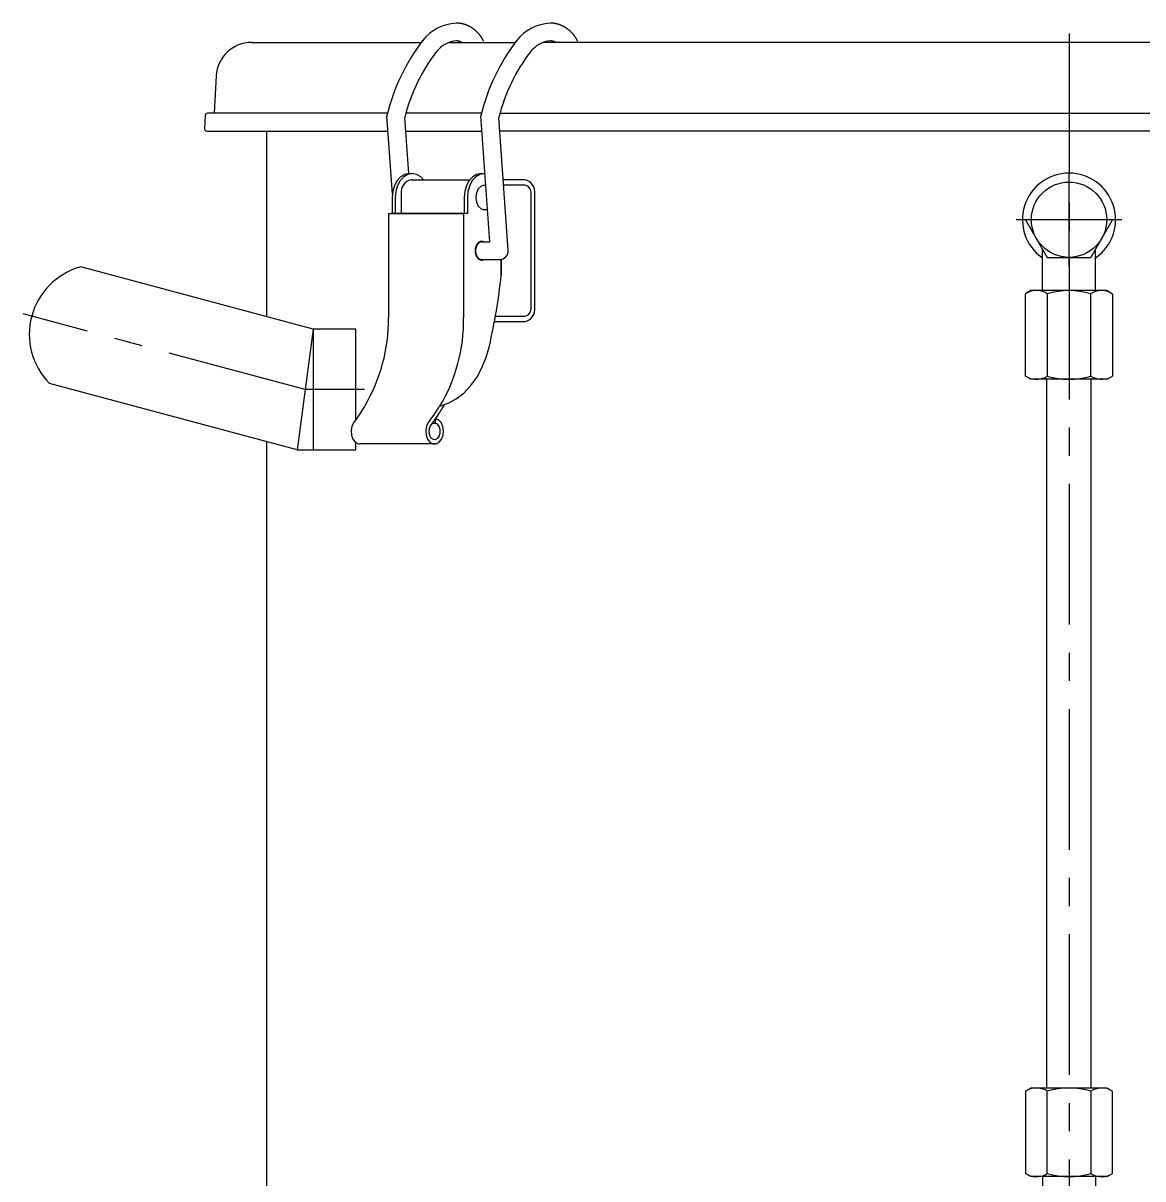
# Model space of a CAD drawing. Extents: x -248 to 845, y -890 to 199.
# Drawn here: x -235.9 to 16.7, y -583.5 to -322.7 of the extents above; entities that cross this region are included whole.
import ezdxf

# ---------------------------------------------------------------- set-up
doc = ezdxf.new("R2010")
doc.units = 0
doc.linetypes.add('CENTER', pattern=[50.8, 31.75, -6.35, 6.35, -6.35])
doc.layers.get('0').update_dxf_attribs({"linetype": 'CONTINUOUS'})
doc.layers.add('CENTER', color=1, linetype='CONTINUOUS')

msp = doc.modelspace()

# ---------------------------------------------------------------- linework, layer by layer
at = {"color": 7, "linetype": 'CONTINUOUS'}
for p, q in [((-184.36, -327.08), (-146.09, -327.08)), ((-139.78, -327.08), (-124.88, -327.08)), ((118.56, -327.08), (-118.56, -327.08)), ((-192.35, -334.66), (-192.79, -343.08)), ((-194.82, -343.56), (-194.97, -346.56)), ((-153.7, -343.08), (-194.32, -343.08)), ((-152.59, -361.27), (-153.84, -343.66)), ((-148.91, -356.68), (-149.81, -344)), ((-132.49, -343.08), (-149.57, -343.08)), ((-130.6, -372.08), (-132.63, -343.66)), ((-126.46, -373.94), (-128.6, -344)), ((-128.36, -343.08), (128.36, -343.08)), ((-194.47, -347.08), (-153.6, -347.08)), ((-180.9, -389), (-180.9, -347.08)), ((-149.59, -347.08), (-132.39, -347.08)), ((128.38, -347.08), (-128.38, -347.08)), ((-148.85, -356.68), (-148.14, -356.68)), ((-132.58, -356.68), (-131.88, -356.68)), ((-148.35, -358.08), (-135.15, -358.08)), ((-131.88, -359.33), (-131.51, -359.33)), ((-122.75, -358.08), (-127.59, -358.08)), ((-122.75, -359.28), (-127.51, -359.28)), ((-152.66, -362.08), (-152.66, -365.68)), ((-152.66, -362.08), (-152.66, -365.68)), ((-151.96, -362.08), (-151.96, -365.68)), ((-151.96, -362.08), (-151.96, -365.68)), ((-150.61, -361.28), (-150.61, -365.68)), ((-136.4, -362.08), (-136.4, -365.68)), ((-136.4, -362.08), (-136.4, -365.68)), ((-135.69, -362.08), (-135.69, -365.68)), ((-135.69, -362.08), (-135.69, -365.68)), ((-121.34, -386.88), (-121.34, -361.28)), ((-120.49, -386.88), (-120.49, -361.28)), ((-131.12, -364.83), (-131.88, -364.83)), ((-153.51, -365.68), (-136.54, -365.68)), ((-153.51, -365.68), (-153.51, -389.23)), ((-135.69, -365.68), (-152.99, -365.68)), ((-135.69, -365.68), (-136.54, -365.68)), ((-136.54, -365.68), (-136.54, -389.23)), ((-9.81, -367.08), (-4.91, -375.58)), ((4.91, -375.58), (9.81, -367.08)), ((-132.44, -372.08), (-130.6, -372.08)), ((-6, -383.08), (-6, -373.69)), ((6, -383.08), (6, -373.69)), ((-170.48, -391.8), (-222.91, -377.75)), ((-132.44, -376.08), (-128.46, -376.08)), ((-128.06, -376.04), (-128.06, -379.68)), ((-128.06, -379.68), (-128.06, -376.04)), ((-4.91, -375.58), (4.91, -375.58)), ((-8.58, -383.08), (-9.81, -383.8)), ((8.58, -383.08), (-8.58, -383.08)), ((8.58, -383.08), (9.81, -383.8)), ((-9.81, -402.37), (-9.81, -383.8)), ((-4.91, -383.8), (-4.91, -402.37)), ((4.91, -402.37), (4.91, -383.8)), ((9.81, -383.8), (9.81, -402.37)), ((-129.58, -390.08), (-122.75, -390.08)), ((-129.36, -388.88), (-122.75, -388.88)), ((-170.48, -391.8), (-174.06, -419)), ((-160.88, -391.8), (-170.48, -391.8)), ((-170.48, -391.8), (-170.48, -419)), ((-160.88, -412.17), (-160.88, -391.8)), ((-174.06, -419), (-229.95, -404.02)), ((-8.58, -403.08), (-9.81, -402.37)), ((8.58, -403.08), (-8.58, -403.08)), ((-5, -562.98), (-5, -403.08)), ((5, -562.98), (5, -403.08)), ((8.58, -403.08), (9.81, -402.37)), ((-158.86, -409.14), (-158.79, -409.14)), ((-158.86, -409.14), (-158.79, -409.14)), ((-141.89, -409.14), (-141.96, -409.14)), ((-159.66, -410.44), (-161.34, -412.82)), ((-142.83, -410.44), (-144.51, -412.82)), ((-142.33, -411.15), (-144.01, -413.52)), ((-143.63, -412.99), (-142.97, -412.99)), ((-142.92, -411.99), (-142.97, -412.99)), ((-142.92, -411.99), (-142.92, -411.99)), ((-180.9, -833.98), (-180.9, -417.16)), ((-174.06, -419), (-160.88, -419)), ((-160.88, -419), (-160.88, -417.33)), ((-143.08, -417.68), (-159.91, -417.68)), ((-143.08, -417.68), (-159.91, -417.68)), ((-8.58, -562.98), (-9.81, -563.7)), ((8.58, -562.98), (-8.58, -562.98)), ((8.58, -562.98), (9.81, -563.7)), ((-9.81, -563.7), (-9.81, -582.27)), ((-4.91, -582.27), (-4.91, -563.7)), ((4.91, -563.7), (4.91, -582.27)), ((9.81, -582.27), (9.81, -563.7)), ((-8.58, -582.98), (-9.81, -582.27)), ((8.58, -582.98), (-8.58, -582.98)), ((-6, -582.98), (-6, -592.37)), ((6, -582.98), (6, -592.37)), ((8.58, -582.98), (9.81, -582.27))]:
    msp.add_line(p, q, dxfattribs=at)
at = {"color": 7, "linetype": 'CONTINUOUS', "flags": 128}
for points in [[(-148.85, -356.68), (-149.83, -356.87), (-150.76, -357.41), (-151.55, -358.26), (-152.15, -359.38), (-152.53, -360.69), (-152.66, -362.08)], [(-145.57, -358.08), (-146.23, -357.41), (-147.15, -356.87), (-148.14, -356.68), (-149.13, -356.87), (-150.05, -357.41), (-150.84, -358.26), (-151.45, -359.38), (-151.83, -360.69), (-151.96, -362.08)], [(-132.58, -356.68), (-133.57, -356.87), (-134.49, -357.41), (-135.28, -358.26), (-135.89, -359.38), (-136.27, -360.69), (-136.4, -362.08)], [(-131.7, -356.72), (-131.88, -356.68), (-132.86, -356.87), (-133.78, -357.41), (-134.58, -358.26), (-135.18, -359.38), (-135.56, -360.69), (-135.69, -362.08)], [(-131.88, -359.33), (-132.62, -359.54), (-133.25, -360.14), (-133.67, -361.03), (-133.82, -362.08), (-133.67, -363.14), (-133.25, -364.03), (-132.62, -364.62), (-131.88, -364.83)], [(-141.89, -409.14), (-140.01, -408.51), (-138.21, -407.53), (-136.51, -406.21), (-134.97, -404.58), (-133.59, -402.66), (-132.41, -400.5), (-131.45, -398.13), (-130.73, -395.6)], [(-161.34, -412.82), (-161.75, -413.66), (-161.92, -414.65), (-161.84, -415.67), (-161.51, -416.58), (-160.97, -417.26), (-160.29, -417.63), (-159.91, -417.68)], [(-144.51, -412.82), (-144.92, -413.66), (-145.09, -414.65), (-145.01, -415.67), (-144.68, -416.58), (-144.14, -417.26), (-143.46, -417.63), (-142.74, -417.64), (-142.06, -417.29), (-141.51, -416.62), (-141.17, -415.72), (-141.07, -414.71), (-141.23, -413.71), (-141.63, -412.86), (-142.22, -412.26), (-142.92, -411.99)], [(-144.01, -413.52), (-144.3, -414.17), (-144.39, -414.92), (-144.25, -415.66), (-143.92, -416.26), (-143.44, -416.61), (-142.9, -416.66), (-142.39, -416.4), (-142, -415.87), (-141.8, -415.16), (-141.81, -414.4), (-142.04, -413.71), (-142.45, -413.21), (-142.97, -412.99)]]:
    msp.add_lwpolyline(points, dxfattribs=at)
at = {"color": 7, "linetype": 'CONTINUOUS'}
for points in [[(-132.04, -326.8, 0), (-132.07, -326.74, 0), (-132.1, -326.68, 0), (-132.13, -326.62, 0), (-132.16, -326.57, 0), (-132.19, -326.51, 0), (-132.22, -326.46, 0), (-132.25, -326.4, 0), (-132.28, -326.35, 0), (-132.31, -326.29, 0), (-132.34, -326.24, 0), (-132.38, -326.18, 0), (-132.41, -326.13, 0), (-132.44, -326.07, 0), (-132.48, -326.02, 0), (-132.51, -325.97, 0), (-132.55, -325.92, 0), (-132.59, -325.86, 0), (-132.62, -325.81, 0), (-132.66, -325.76, 0), (-132.69, -325.71, 0), (-132.73, -325.66, 0), (-132.77, -325.61, 0), (-132.81, -325.56, 0), (-132.84, -325.5, 0), (-132.88, -325.45, 0), (-132.92, -325.41, 0), (-132.96, -325.36, 0), (-133, -325.31, 0), (-133.04, -325.26, 0), (-133.08, -325.21, 0), (-133.12, -325.17, 0), (-133.16, -325.12, 0), (-133.2, -325.07, 0), (-133.25, -325.02, 0), (-133.29, -324.98, 0), (-133.33, -324.93, 0), (-133.37, -324.89, 0), (-133.41, -324.84, 0), (-133.46, -324.8, 0), (-133.5, -324.75, 0), (-133.55, -324.71, 0), (-133.59, -324.67, 0), (-133.64, -324.62, 0), (-133.68, -324.58, 0), (-133.73, -324.54, 0), (-133.77, -324.5, 0), (-133.82, -324.46, 0), (-133.86, -324.42, 0), (-133.91, -324.38, 0), (-133.96, -324.34, 0), (-134, -324.3, 0), (-134.05, -324.26, 0), (-134.1, -324.22, 0), (-134.15, -324.18, 0), (-134.2, -324.14, 0), (-134.25, -324.11, 0), (-134.29, -324.07, 0), (-134.34, -324.03, 0), (-134.39, -324, 0), (-134.44, -323.96, 0), (-134.49, -323.93, 0), (-134.54, -323.89, 0), (-134.59, -323.86, 0), (-134.65, -323.83, 0), (-134.7, -323.79, 0), (-134.75, -323.76, 0), (-134.8, -323.73, 0), (-134.85, -323.7, 0), (-134.9, -323.67, 0), (-134.96, -323.63, 0), (-135.01, -323.6, 0), (-135.06, -323.57, 0), (-135.11, -323.55, 0), (-135.17, -323.52, 0), (-135.22, -323.49, 0), (-135.27, -323.46, 0), (-135.33, -323.43, 0), (-135.38, -323.41, 0), (-135.44, -323.38, 0), (-135.49, -323.36, 0), (-135.54, -323.33, 0), (-135.6, -323.31, 0), (-135.66, -323.28, 0), (-135.71, -323.26, 0), (-135.76, -323.23, 0), (-135.82, -323.21, 0), (-135.88, -323.19, 0), (-135.93, -323.17, 0), (-135.99, -323.15, 0), (-136.04, -323.12, 0), (-136.1, -323.11, 0), (-136.16, -323.08, 0), (-136.21, -323.07, 0), (-136.27, -323.05, 0), (-136.33, -323.03, 0), (-136.38, -323.01, 0), (-136.44, -323, 0), (-136.5, -322.98, 0), (-136.56, -322.96, 0), (-136.61, -322.95, 0), (-136.67, -322.93, 0), (-136.73, -322.92, 0), (-136.79, -322.9, 0), (-136.84, -322.89, 0), (-136.9, -322.88, 0), (-136.96, -322.87, 0), (-137.02, -322.85, 0), (-137.08, -322.84, 0), (-137.14, -322.83, 0), (-137.19, -322.82, 0), (-137.25, -322.81, 0), (-137.31, -322.8, 0), (-137.37, -322.8, 0), (-137.43, -322.79, 0), (-137.49, -322.78, 0), (-137.55, -322.77, 0), (-137.61, -322.77, 0), (-137.66, -322.76, 0), (-137.72, -322.76, 0), (-137.78, -322.75, 0), (-137.84, -322.75, 0), (-137.9, -322.74, 0), (-137.96, -322.74, 0), (-138.02, -322.74, 0), (-138.08, -322.74, 0), (-138.14, -322.74, 0), (-138.2, -322.74, 0), (-138.26, -322.73, 0)], [(-110.83, -326.8, 0), (-110.85, -326.74, 0), (-110.88, -326.68, 0), (-110.91, -326.62, 0), (-110.94, -326.57, 0), (-110.97, -326.51, 0), (-111, -326.46, 0), (-111.04, -326.4, 0), (-111.07, -326.35, 0), (-111.1, -326.29, 0), (-111.13, -326.24, 0), (-111.17, -326.18, 0), (-111.2, -326.13, 0), (-111.23, -326.07, 0), (-111.27, -326.02, 0), (-111.3, -325.97, 0), (-111.34, -325.92, 0), (-111.37, -325.86, 0), (-111.41, -325.81, 0), (-111.44, -325.76, 0), (-111.48, -325.71, 0), (-111.52, -325.66, 0), (-111.55, -325.61, 0), (-111.59, -325.56, 0), (-111.63, -325.5, 0), (-111.67, -325.45, 0), (-111.71, -325.41, 0), (-111.75, -325.36, 0), (-111.79, -325.31, 0), (-111.83, -325.26, 0), (-111.87, -325.21, 0), (-111.91, -325.17, 0), (-111.95, -325.12, 0), (-111.99, -325.07, 0), (-112.03, -325.02, 0), (-112.07, -324.98, 0), (-112.12, -324.93, 0), (-112.16, -324.89, 0), (-112.2, -324.84, 0), (-112.25, -324.8, 0), (-112.29, -324.75, 0), (-112.33, -324.71, 0), (-112.38, -324.67, 0), (-112.42, -324.62, 0), (-112.47, -324.58, 0), (-112.51, -324.54, 0), (-112.56, -324.5, 0), (-112.61, -324.46, 0), (-112.65, -324.42, 0), (-112.7, -324.38, 0), (-112.75, -324.34, 0), (-112.79, -324.3, 0), (-112.84, -324.26, 0), (-112.89, -324.22, 0), (-112.94, -324.18, 0), (-112.98, -324.14, 0), (-113.03, -324.11, 0), (-113.08, -324.07, 0), (-113.13, -324.03, 0), (-113.18, -324, 0), (-113.23, -323.96, 0), (-113.28, -323.93, 0), (-113.33, -323.89, 0), (-113.38, -323.86, 0), (-113.43, -323.83, 0), (-113.48, -323.79, 0), (-113.53, -323.76, 0), (-113.59, -323.73, 0), (-113.64, -323.7, 0), (-113.69, -323.67, 0), (-113.74, -323.63, 0), (-113.8, -323.6, 0), (-113.85, -323.57, 0), (-113.9, -323.55, 0), (-113.95, -323.52, 0), (-114.01, -323.49, 0), (-114.06, -323.46, 0), (-114.11, -323.43, 0), (-114.17, -323.41, 0), (-114.22, -323.38, 0), (-114.28, -323.36, 0), (-114.33, -323.33, 0), (-114.39, -323.31, 0), (-114.44, -323.28, 0), (-114.5, -323.26, 0), (-114.55, -323.23, 0), (-114.61, -323.21, 0), (-114.66, -323.19, 0), (-114.72, -323.17, 0), (-114.78, -323.15, 0), (-114.83, -323.12, 0), (-114.89, -323.11, 0), (-114.94, -323.08, 0), (-115, -323.07, 0), (-115.06, -323.05, 0), (-115.11, -323.03, 0), (-115.17, -323.01, 0), (-115.23, -323, 0), (-115.29, -322.98, 0), (-115.34, -322.96, 0), (-115.4, -322.95, 0), (-115.46, -322.93, 0), (-115.52, -322.92, 0), (-115.57, -322.9, 0), (-115.63, -322.89, 0), (-115.69, -322.88, 0), (-115.75, -322.87, 0), (-115.81, -322.85, 0), (-115.86, -322.84, 0), (-115.92, -322.83, 0), (-115.98, -322.82, 0), (-116.04, -322.81, 0), (-116.1, -322.8, 0), (-116.16, -322.8, 0), (-116.22, -322.79, 0), (-116.28, -322.78, 0), (-116.33, -322.77, 0), (-116.39, -322.77, 0), (-116.45, -322.76, 0), (-116.51, -322.76, 0), (-116.57, -322.75, 0), (-116.63, -322.75, 0), (-116.69, -322.74, 0), (-116.75, -322.74, 0), (-116.81, -322.74, 0), (-116.87, -322.74, 0), (-116.92, -322.74, 0), (-116.98, -322.74, 0), (-117.04, -322.73, 0)], [(-132.1, -372.04, 0), (-132.14, -372.02, 0), (-132.18, -372.01, 0), (-132.23, -372, 0), (-132.27, -372, 0), (-132.31, -371.99, 0), (-132.35, -371.99, 0), (-132.4, -371.98, 0), (-132.44, -371.98, 0), (-132.48, -371.98, 0), (-132.52, -371.99, 0), (-132.56, -371.99, 0), (-132.61, -372, 0), (-132.65, -372, 0), (-132.69, -372.01, 0), (-132.73, -372.02, 0), (-132.78, -372.04, 0), (-132.82, -372.05, 0), (-132.86, -372.06, 0), (-132.9, -372.08, 0), (-132.94, -372.1, 0), (-132.98, -372.12, 0), (-133.02, -372.14, 0), (-133.06, -372.17, 0), (-133.1, -372.19, 0), (-133.13, -372.22, 0), (-133.17, -372.24, 0), (-133.21, -372.27, 0), (-133.25, -372.3, 0), (-133.28, -372.33, 0), (-133.32, -372.37, 0), (-133.35, -372.4, 0), (-133.38, -372.44, 0), (-133.42, -372.48, 0), (-133.45, -372.51, 0), (-133.48, -372.56, 0), (-133.51, -372.6, 0), (-133.54, -372.64, 0), (-133.57, -372.68, 0), (-133.6, -372.73, 0), (-133.62, -372.77, 0), (-133.65, -372.82, 0), (-133.68, -372.87, 0), (-133.7, -372.92, 0), (-133.72, -372.96, 0), (-133.75, -373.01, 0), (-133.77, -373.07, 0), (-133.79, -373.12, 0), (-133.81, -373.17, 0), (-133.82, -373.22, 0), (-133.84, -373.28, 0), (-133.85, -373.33, 0), (-133.87, -373.39, 0), (-133.88, -373.44, 0), (-133.9, -373.5, 0), (-133.91, -373.56, 0), (-133.92, -373.62, 0), (-133.93, -373.67, 0), (-133.93, -373.73, 0), (-133.94, -373.79, 0), (-133.95, -373.85, 0), (-133.95, -373.91, 0), (-133.95, -373.96, 0), (-133.95, -374.02, 0), (-133.96, -374.08, 0), (-133.95, -374.14, 0), (-133.95, -374.2, 0), (-133.95, -374.26, 0), (-133.95, -374.32, 0), (-133.94, -374.38, 0), (-133.93, -374.44, 0), (-133.93, -374.49, 0), (-133.92, -374.55, 0), (-133.91, -374.61, 0), (-133.9, -374.67, 0), (-133.88, -374.72, 0), (-133.87, -374.78, 0), (-133.85, -374.83, 0), (-133.84, -374.89, 0), (-133.82, -374.94, 0), (-133.81, -375, 0), (-133.79, -375.05, 0), (-133.77, -375.1, 0), (-133.75, -375.15, 0), (-133.72, -375.2, 0), (-133.7, -375.25, 0), (-133.68, -375.3, 0), (-133.65, -375.35, 0), (-133.62, -375.39, 0), (-133.6, -375.44, 0), (-133.57, -375.48, 0), (-133.54, -375.53, 0), (-133.51, -375.57, 0), (-133.48, -375.61, 0), (-133.45, -375.65, 0), (-133.42, -375.69, 0), (-133.38, -375.73, 0), (-133.35, -375.76, 0), (-133.32, -375.8, 0), (-133.28, -375.83, 0), (-133.25, -375.86, 0), (-133.21, -375.89, 0), (-133.17, -375.92, 0), (-133.13, -375.95, 0), (-133.1, -375.98, 0), (-133.06, -376, 0), (-133.02, -376.02, 0), (-132.98, -376.05, 0), (-132.94, -376.07, 0), (-132.9, -376.08, 0), (-132.86, -376.1, 0), (-132.82, -376.12, 0), (-132.78, -376.13, 0), (-132.73, -376.14, 0), (-132.69, -376.15, 0), (-132.65, -376.16, 0), (-132.61, -376.17, 0), (-132.56, -376.18, 0), (-132.52, -376.18, 0), (-132.48, -376.18, 0), (-132.44, -376.18, 0), (-132.4, -376.18, 0), (-132.35, -376.18, 0), (-132.31, -376.18, 0), (-132.27, -376.17, 0), (-132.23, -376.16, 0), (-132.18, -376.15, 0), (-132.14, -376.14, 0), (-132.1, -376.13, 0)], [(-132.44, -372.08, 0), (-132.48, -372.08, 0), (-132.51, -372.08, 0), (-132.54, -372.09, 0), (-132.58, -372.09, 0), (-132.61, -372.1, 0), (-132.65, -372.1, 0), (-132.68, -372.11, 0), (-132.72, -372.12, 0), (-132.75, -372.13, 0), (-132.78, -372.14, 0), (-132.82, -372.15, 0), (-132.85, -372.17, 0), (-132.88, -372.18, 0), (-132.92, -372.2, 0), (-132.95, -372.22, 0), (-132.98, -372.24, 0), (-133.01, -372.25, 0), (-133.05, -372.27, 0), (-133.08, -372.3, 0), (-133.11, -372.32, 0), (-133.14, -372.34, 0), (-133.17, -372.37, 0), (-133.2, -372.39, 0), (-133.23, -372.42, 0), (-133.25, -372.45, 0), (-133.28, -372.48, 0), (-133.31, -372.51, 0), (-133.34, -372.54, 0), (-133.37, -372.57, 0), (-133.39, -372.6, 0), (-133.42, -372.63, 0), (-133.44, -372.67, 0), (-133.47, -372.7, 0), (-133.49, -372.74, 0), (-133.51, -372.78, 0), (-133.53, -372.81, 0), (-133.56, -372.85, 0), (-133.58, -372.89, 0), (-133.6, -372.93, 0), (-133.62, -372.97, 0), (-133.64, -373.01, 0), (-133.65, -373.06, 0), (-133.67, -373.1, 0), (-133.69, -373.14, 0), (-133.7, -373.18, 0), (-133.72, -373.23, 0), (-133.73, -373.27, 0), (-133.75, -373.32, 0), (-133.76, -373.36, 0), (-133.77, -373.41, 0), (-133.78, -373.45, 0), (-133.79, -373.5, 0), (-133.8, -373.55, 0), (-133.81, -373.6, 0), (-133.82, -373.64, 0), (-133.83, -373.69, 0), (-133.83, -373.74, 0), (-133.84, -373.79, 0), (-133.84, -373.84, 0), (-133.85, -373.89, 0), (-133.85, -373.94, 0), (-133.85, -373.99, 0), (-133.85, -374.03, 0), (-133.85, -374.08, 0), (-133.85, -374.13, 0), (-133.85, -374.18, 0), (-133.85, -374.23, 0), (-133.85, -374.28, 0), (-133.84, -374.33, 0), (-133.84, -374.38, 0), (-133.83, -374.43, 0), (-133.83, -374.47, 0), (-133.82, -374.52, 0), (-133.81, -374.57, 0), (-133.8, -374.62, 0), (-133.79, -374.66, 0), (-133.78, -374.71, 0), (-133.77, -374.76, 0), (-133.76, -374.8, 0), (-133.75, -374.85, 0), (-133.73, -374.89, 0), (-133.72, -374.94, 0), (-133.7, -374.98, 0), (-133.69, -375.03, 0), (-133.67, -375.07, 0), (-133.65, -375.11, 0), (-133.64, -375.15, 0), (-133.62, -375.19, 0), (-133.6, -375.23, 0), (-133.58, -375.27, 0), (-133.56, -375.31, 0), (-133.53, -375.35, 0), (-133.51, -375.39, 0), (-133.49, -375.43, 0), (-133.47, -375.46, 0), (-133.44, -375.5, 0), (-133.42, -375.53, 0), (-133.39, -375.56, 0), (-133.37, -375.6, 0), (-133.34, -375.63, 0), (-133.31, -375.66, 0), (-133.28, -375.69, 0), (-133.25, -375.72, 0), (-133.23, -375.75, 0), (-133.2, -375.77, 0), (-133.17, -375.8, 0), (-133.14, -375.82, 0), (-133.11, -375.85, 0), (-133.08, -375.87, 0), (-133.05, -375.89, 0), (-133.01, -375.91, 0), (-132.98, -375.93, 0), (-132.95, -375.95, 0), (-132.92, -375.97, 0), (-132.88, -375.98, 0), (-132.85, -376, 0), (-132.82, -376.01, 0), (-132.78, -376.02, 0), (-132.75, -376.03, 0), (-132.72, -376.04, 0), (-132.68, -376.05, 0), (-132.65, -376.06, 0), (-132.61, -376.07, 0), (-132.58, -376.07, 0), (-132.54, -376.08, 0), (-132.51, -376.08, 0), (-132.48, -376.08, 0), (-132.44, -376.08, 0)]]:
    msp.add_polyline3d(points, dxfattribs=at)
at = {"color": 7}
for points in [[(-136.98, -327.08, 0), (-136.99, -327.08, 0), (-137, -327.08, 0), (-137, -327.07, 0), (-137.01, -327.07, 0), (-137.01, -327.07, 0), (-137.02, -327.06, 0), (-137.03, -327.06, 0), (-137.03, -327.06, 0), (-137.04, -327.05, 0), (-137.04, -327.05, 0), (-137.05, -327.05, 0), (-137.06, -327.04, 0), (-137.06, -327.04, 0), (-137.07, -327.04, 0), (-137.07, -327.03, 0), (-137.08, -327.03, 0), (-137.09, -327.03, 0), (-137.09, -327.02, 0), (-137.1, -327.02, 0), (-137.1, -327.02, 0), (-137.11, -327.01, 0), (-137.12, -327.01, 0), (-137.12, -327.01, 0), (-137.13, -327, 0), (-137.13, -327, 0), (-137.14, -327, 0), (-137.15, -327, 0), (-137.15, -326.99, 0), (-137.16, -326.99, 0), (-137.16, -326.99, 0), (-137.17, -326.98, 0), (-137.18, -326.98, 0), (-137.18, -326.98, 0), (-137.19, -326.98, 0), (-137.2, -326.97, 0), (-137.2, -326.97, 0), (-137.21, -326.97, 0), (-137.21, -326.96, 0), (-137.22, -326.96, 0), (-137.23, -326.96, 0), (-137.23, -326.96, 0), (-137.24, -326.95, 0), (-137.25, -326.95, 0), (-137.25, -326.95, 0), (-137.26, -326.94, 0), (-137.26, -326.94, 0), (-137.27, -326.94, 0), (-137.28, -326.94, 0), (-137.28, -326.94, 0), (-137.29, -326.93, 0), (-137.29, -326.93, 0), (-137.3, -326.93, 0), (-137.31, -326.93, 0), (-137.31, -326.92, 0), (-137.32, -326.92, 0), (-137.32, -326.92, 0), (-137.33, -326.92, 0), (-137.34, -326.91, 0), (-137.34, -326.91, 0), (-137.35, -326.91, 0), (-137.35, -326.9, 0), (-137.36, -326.9, 0), (-137.37, -326.9, 0), (-137.37, -326.9, 0), (-137.38, -326.9, 0), (-137.39, -326.89, 0), (-137.39, -326.89, 0), (-137.4, -326.89, 0), (-137.4, -326.89, 0), (-137.41, -326.88, 0), (-137.42, -326.88, 0), (-137.42, -326.88, 0), (-137.43, -326.88, 0), (-137.44, -326.88, 0), (-137.44, -326.87, 0), (-137.45, -326.87, 0), (-137.45, -326.87, 0), (-137.46, -326.87, 0), (-137.47, -326.87, 0), (-137.47, -326.86, 0), (-137.48, -326.86, 0), (-137.48, -326.86, 0), (-137.49, -326.86, 0), (-137.5, -326.86, 0), (-137.5, -326.85, 0), (-137.51, -326.85, 0), (-137.51, -326.85, 0), (-137.52, -326.85, 0), (-137.53, -326.85, 0), (-137.53, -326.84, 0), (-137.54, -326.84, 0), (-137.55, -326.84, 0), (-137.55, -326.84, 0), (-137.56, -326.84, 0), (-137.56, -326.83, 0), (-137.57, -326.83, 0), (-137.58, -326.83, 0), (-137.58, -326.83, 0), (-137.59, -326.83, 0), (-137.59, -326.83, 0), (-137.6, -326.82, 0), (-137.61, -326.82, 0), (-137.61, -326.82, 0), (-137.62, -326.82, 0), (-137.63, -326.82, 0), (-137.63, -326.82, 0), (-137.64, -326.81, 0), (-137.64, -326.81, 0), (-137.65, -326.81, 0), (-137.66, -326.81, 0), (-137.66, -326.81, 0), (-137.67, -326.81, 0), (-137.68, -326.81, 0), (-137.68, -326.8, 0), (-137.69, -326.8, 0), (-137.69, -326.8, 0), (-137.7, -326.8, 0), (-137.71, -326.8, 0), (-137.71, -326.8, 0), (-137.72, -326.8, 0), (-137.72, -326.79, 0), (-137.73, -326.79, 0), (-137.74, -326.79, 0), (-137.74, -326.79, 0), (-137.75, -326.79, 0), (-137.75, -326.79, 0), (-137.76, -326.79, 0), (-137.77, -326.78, 0), (-137.77, -326.78, 0), (-137.78, -326.78, 0), (-137.79, -326.78, 0), (-137.79, -326.78, 0), (-137.8, -326.78, 0), (-137.8, -326.78, 0), (-137.81, -326.78, 0), (-137.82, -326.77, 0), (-137.82, -326.77, 0), (-137.83, -326.77, 0), (-137.84, -326.77, 0), (-137.84, -326.77, 0), (-137.85, -326.77, 0), (-137.85, -326.77, 0), (-137.86, -326.77, 0), (-137.87, -326.77, 0), (-137.87, -326.76, 0), (-137.88, -326.76, 0), (-137.88, -326.76, 0), (-137.89, -326.76, 0), (-137.9, -326.76, 0), (-137.9, -326.76, 0), (-137.91, -326.76, 0), (-137.91, -326.76, 0), (-137.92, -326.76, 0), (-137.93, -326.76, 0), (-137.93, -326.76, 0), (-137.94, -326.75, 0), (-137.95, -326.75, 0), (-137.95, -326.75, 0), (-137.96, -326.75, 0), (-137.96, -326.75, 0), (-137.97, -326.75, 0), (-137.98, -326.75, 0), (-137.98, -326.75, 0), (-137.99, -326.75, 0), (-138, -326.75, 0), (-138, -326.75, 0), (-138.01, -326.75, 0), (-138.01, -326.75, 0), (-138.02, -326.75, 0), (-138.03, -326.75, 0), (-138.03, -326.75, 0), (-138.04, -326.74, 0), (-138.04, -326.74, 0), (-138.05, -326.74, 0), (-138.06, -326.74, 0), (-138.06, -326.74, 0), (-138.07, -326.74, 0), (-138.07, -326.74, 0), (-138.08, -326.74, 0), (-138.09, -326.74, 0), (-138.09, -326.74, 0), (-138.1, -326.74, 0), (-138.1, -326.74, 0), (-138.11, -326.74, 0), (-138.12, -326.74, 0), (-138.12, -326.74, 0), (-138.13, -326.74, 0), (-138.14, -326.74, 0), (-138.14, -326.74, 0), (-138.15, -326.74, 0), (-138.15, -326.74, 0)], [(-115.77, -327.08, 0), (-115.78, -327.08, 0), (-115.78, -327.08, 0), (-115.79, -327.07, 0), (-115.79, -327.07, 0), (-115.8, -327.07, 0), (-115.81, -327.06, 0), (-115.81, -327.06, 0), (-115.82, -327.06, 0), (-115.82, -327.05, 0), (-115.83, -327.05, 0), (-115.84, -327.05, 0), (-115.84, -327.04, 0), (-115.85, -327.04, 0), (-115.85, -327.04, 0), (-115.86, -327.03, 0), (-115.87, -327.03, 0), (-115.87, -327.03, 0), (-115.88, -327.02, 0), (-115.89, -327.02, 0), (-115.89, -327.02, 0), (-115.9, -327.01, 0), (-115.9, -327.01, 0), (-115.91, -327.01, 0), (-115.92, -327, 0), (-115.92, -327, 0), (-115.93, -327, 0), (-115.93, -327, 0), (-115.94, -326.99, 0), (-115.95, -326.99, 0), (-115.95, -326.99, 0), (-115.96, -326.98, 0), (-115.96, -326.98, 0), (-115.97, -326.98, 0), (-115.98, -326.98, 0), (-115.98, -326.97, 0), (-115.99, -326.97, 0), (-116, -326.97, 0), (-116, -326.96, 0), (-116.01, -326.96, 0), (-116.01, -326.96, 0), (-116.02, -326.96, 0), (-116.03, -326.95, 0), (-116.03, -326.95, 0), (-116.04, -326.95, 0), (-116.04, -326.94, 0), (-116.05, -326.94, 0), (-116.06, -326.94, 0), (-116.06, -326.94, 0), (-116.07, -326.94, 0), (-116.07, -326.93, 0), (-116.08, -326.93, 0), (-116.09, -326.93, 0), (-116.09, -326.93, 0), (-116.1, -326.92, 0), (-116.11, -326.92, 0), (-116.11, -326.92, 0), (-116.12, -326.92, 0), (-116.12, -326.91, 0), (-116.13, -326.91, 0), (-116.14, -326.91, 0), (-116.14, -326.9, 0), (-116.15, -326.9, 0), (-116.15, -326.9, 0), (-116.16, -326.9, 0), (-116.17, -326.9, 0), (-116.17, -326.89, 0), (-116.18, -326.89, 0), (-116.19, -326.89, 0), (-116.19, -326.89, 0), (-116.2, -326.88, 0), (-116.2, -326.88, 0), (-116.21, -326.88, 0), (-116.22, -326.88, 0), (-116.22, -326.88, 0), (-116.23, -326.87, 0), (-116.23, -326.87, 0), (-116.24, -326.87, 0), (-116.25, -326.87, 0), (-116.25, -326.87, 0), (-116.26, -326.86, 0), (-116.27, -326.86, 0), (-116.27, -326.86, 0), (-116.28, -326.86, 0), (-116.28, -326.86, 0), (-116.29, -326.85, 0), (-116.3, -326.85, 0), (-116.3, -326.85, 0), (-116.31, -326.85, 0), (-116.31, -326.85, 0), (-116.32, -326.84, 0), (-116.33, -326.84, 0), (-116.33, -326.84, 0), (-116.34, -326.84, 0), (-116.34, -326.84, 0), (-116.35, -326.83, 0), (-116.36, -326.83, 0), (-116.36, -326.83, 0), (-116.37, -326.83, 0), (-116.38, -326.83, 0), (-116.38, -326.83, 0), (-116.39, -326.82, 0), (-116.39, -326.82, 0), (-116.4, -326.82, 0), (-116.41, -326.82, 0), (-116.41, -326.82, 0), (-116.42, -326.82, 0), (-116.42, -326.81, 0), (-116.43, -326.81, 0), (-116.44, -326.81, 0), (-116.44, -326.81, 0), (-116.45, -326.81, 0), (-116.46, -326.81, 0), (-116.46, -326.81, 0), (-116.47, -326.8, 0), (-116.47, -326.8, 0), (-116.48, -326.8, 0), (-116.49, -326.8, 0), (-116.49, -326.8, 0), (-116.5, -326.8, 0), (-116.5, -326.8, 0), (-116.51, -326.79, 0), (-116.52, -326.79, 0), (-116.52, -326.79, 0), (-116.53, -326.79, 0), (-116.54, -326.79, 0), (-116.54, -326.79, 0), (-116.55, -326.79, 0), (-116.55, -326.78, 0), (-116.56, -326.78, 0), (-116.57, -326.78, 0), (-116.57, -326.78, 0), (-116.58, -326.78, 0), (-116.58, -326.78, 0), (-116.59, -326.78, 0), (-116.6, -326.78, 0), (-116.6, -326.77, 0), (-116.61, -326.77, 0), (-116.62, -326.77, 0), (-116.62, -326.77, 0), (-116.63, -326.77, 0), (-116.63, -326.77, 0), (-116.64, -326.77, 0), (-116.65, -326.77, 0), (-116.65, -326.77, 0), (-116.66, -326.76, 0), (-116.67, -326.76, 0), (-116.67, -326.76, 0), (-116.68, -326.76, 0), (-116.68, -326.76, 0), (-116.69, -326.76, 0), (-116.69, -326.76, 0), (-116.7, -326.76, 0), (-116.71, -326.76, 0), (-116.71, -326.76, 0), (-116.72, -326.76, 0), (-116.73, -326.75, 0), (-116.73, -326.75, 0), (-116.74, -326.75, 0), (-116.75, -326.75, 0), (-116.75, -326.75, 0), (-116.76, -326.75, 0), (-116.76, -326.75, 0), (-116.77, -326.75, 0), (-116.78, -326.75, 0), (-116.78, -326.75, 0), (-116.79, -326.75, 0), (-116.79, -326.75, 0), (-116.8, -326.75, 0), (-116.81, -326.75, 0), (-116.81, -326.75, 0), (-116.82, -326.75, 0), (-116.82, -326.74, 0), (-116.83, -326.74, 0), (-116.84, -326.74, 0), (-116.84, -326.74, 0), (-116.85, -326.74, 0), (-116.86, -326.74, 0), (-116.86, -326.74, 0), (-116.87, -326.74, 0), (-116.87, -326.74, 0), (-116.88, -326.74, 0), (-116.89, -326.74, 0), (-116.89, -326.74, 0), (-116.9, -326.74, 0), (-116.9, -326.74, 0), (-116.91, -326.74, 0), (-116.92, -326.74, 0), (-116.92, -326.74, 0), (-116.93, -326.74, 0), (-116.94, -326.74, 0), (-116.94, -326.74, 0)]]:
    msp.add_polyline3d(points, dxfattribs=at)
at = {"color": 7, "linetype": 'CONTINUOUS'}
msp.add_circle((0, -367.08), 8.5, dxfattribs=at)
for centre, radius, start, end in [((-137.66, -333.03), 10.31, 93.317, 142.0934), ((-116.45, -333.03), 10.31, 93.317, 142.0934), ((-184.36, -335.08), 8, 90, 177), ((-110.54, -353.81), 44.48, 142.4353, 166.8122), ((-137.66, -333.03), 6.31, 94.4951, 142.0934), ((-136.98, -327.08), 0.0016, 35.6036, 55.7853), ((-89.33, -353.81), 44.48, 142.4353, 166.8122), ((-116.45, -333.03), 6.31, 94.4951, 142.0934), ((-115.77, -327.08), 0.0016, 35.6036, 55.7853), ((-110.54, -353.81), 40.48, 142.4353, 165.9724), ((-89.33, -353.81), 40.48, 142.4353, 165.9724), ((-194.32, -343.58), 0.5, 90, 177), ((-194.47, -346.58), 0.5, 177, 270), ((0, -367.08), 10.5, 304.8499, 235.1501), ((-147.79, -360.88), 2.86, 101.422, 188.0494), ((-123.32, -360.88), 2.86, 351.9504, 78.5782), ((-123.11, -361.03), 1.79, 351.9509, 78.5779), ((-128.46, -374.08), 2, 270, 4.0774), ((-218.74, -392.94), 15.76, 105.3289, 224.6711), ((-262.96, -365.22), 135.67, 347.0615, 353.8801), ((-7.38, -387.73), 4.65, 57.7969, 114.0123), ((0, -400.29), 17.21, 73.4318, 106.5682), ((7.38, -387.73), 4.65, 65.9877, 122.2031), ((-123.11, -387.13), 1.79, 281.4212, 8.0496), ((-123.32, -387.28), 2.86, 281.4216, 8.0495), ((-191.33, -389.75), 37.82, 329.1533, 0.787), ((-174.36, -389.75), 37.82, 329.1533, 0.787), ((-7.38, -398.44), 4.65, 245.9877, 302.2031), ((0, -385.87), 17.21, 253.4318, 286.5682), ((7.38, -398.44), 4.65, 237.7969, 294.0123), ((-182.83, -394.06), 28.37, 324.7508, 327.9073), ((-166.02, -394.05), 28.4, 324.7522, 327.9059), ((-166.78, -393.89), 29.93, 324.7799, 330.0866), ((-7.38, -567.63), 4.65, 57.7969, 114.0123), ((0, -580.19), 17.21, 73.4318, 106.5682), ((7.38, -567.63), 4.65, 65.9877, 122.2031), ((-7.38, -578.34), 4.65, 245.9877, 302.2031), ((0, -565.77), 17.21, 253.4318, 286.5682), ((7.38, -578.34), 4.65, 237.7969, 294.0123)]:
    msp.add_arc(centre, radius, start, end, dxfattribs=at)
at = {"layer": 'CENTER', "color": 1, "linetype": 'CENTER'}
for p, q in [((0, -325.08), (0, -635.98)), ((0, -377.71), (0, -356.46)), ((11.94, -367.08), (-11.94, -367.08)), ((-172.27, -405.4), (-235.89, -388.35)), ((-158.88, -405.4), (-172.27, -405.4))]:
    msp.add_line(p, q, dxfattribs=at)

doc.saveas('drawing.dxf')
